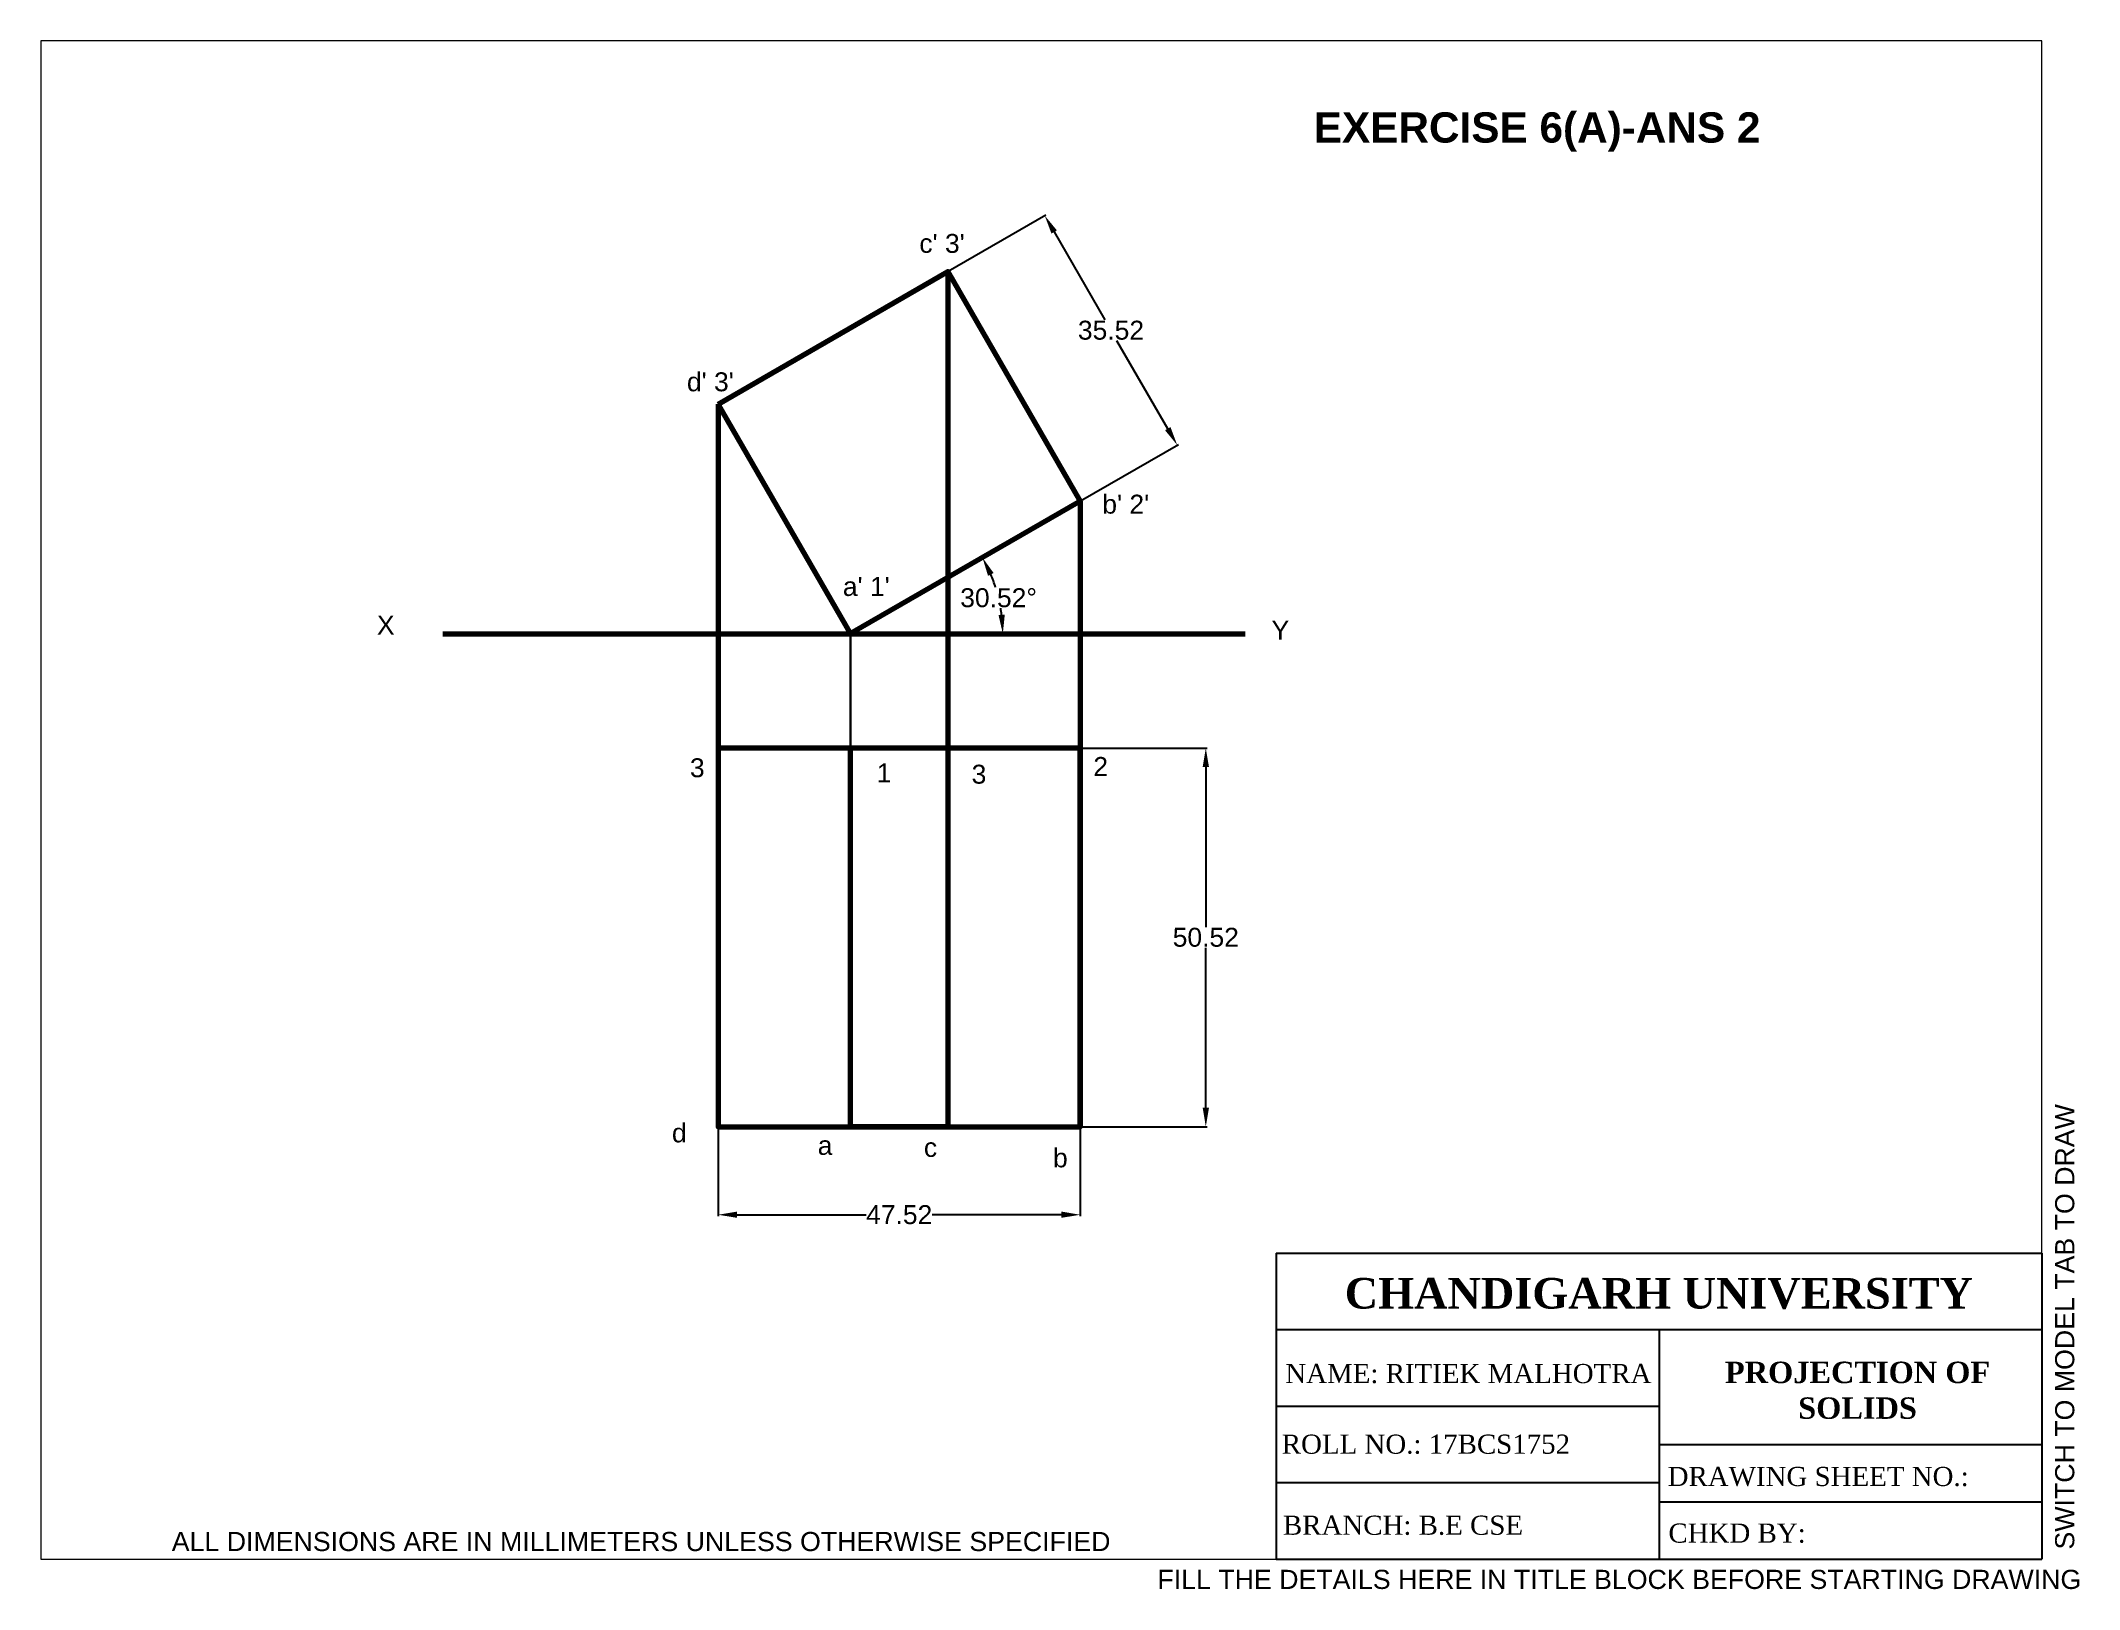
# Paper-space layout 'Layout1' of a CAD drawing. Header units: millimetres. Extents: x 0 to 266, y -4 to 198.
# The model-space entities are those that its viewports show. They can reach past a viewport. Long polylines and large blocks are cut down to what shows.
import ezdxf

# ---------------------------------------------------------------- set-up
doc = ezdxf.new("R2010")
doc.units = ezdxf.units.MM
doc.linetypes.add('ACAD_ISO08W100', pattern=[36, 24, -3, 6, -3])
doc.layers.add('Comments', color=10, linetype='Continuous', lineweight=13, plot=False)
doc.layers.add('thick continuous', color=7, linetype='Continuous', lineweight=30)
doc.styles.get("Standard").update_dxf_attribs({"font": 'arial.ttf'})
doc.dimstyles.get("Standard").update_dxf_attribs({"dimtxt": 2.5, "dimasz": 2.5, "dimexe": 0.18, "dimexo": 0.0625, "dimgap": 0.09, "dimtad": 0, "dimtih": 1, "dimtoh": 1, "dimdec": 1, "dimzin": 0, "dimdsep": 46, "dimtxsty": 'Standard', "dimcen": 0.09, "dimadec": 0, "dimazin": 0, "dimtfac": 1, "dimtdec": 1, "dimtofl": 0, "dimtmove": 0, "dimatfit": 3, "dimfxl": 1, "dimtolj": 1, "dimtzin": 0, "dimarcsym": 0})

# ---------------------------------------------------------------- blocks, each defined once
blk = doc.blocks.new('*D13')
at = {"layer": 'Defpoints', "color": 0}
for p in [(-2.19, 200.14), (28.12, 177.22), (15.31, 169.83)]:
    blk.add_point(p, dxfattribs=at)
at = {"layer": 'thick continuous', "color": 0, "lineweight": -2}
for p, q in [((-2.14, 200.17), (10.77, 207.62)), ((11.87, 205.37), (18.58, 193.75)), ((26.87, 179.39), (20.16, 191.01)), ((15.36, 169.86), (28.27, 177.31))]:
    blk.add_line(p, q, dxfattribs=at)
at = {"layer": 'thick continuous', "color": 0}
for points in [[(12.23, 205.58), (11.51, 205.16), (10.62, 207.53)], [(26.51, 179.18), (27.23, 179.6), (28.12, 177.22)]]:
    blk.add_solid(points, dxfattribs=at)
at = {"layer": 'thick continuous', "color": 0, "lineweight": 0, "insert": (19.37, 192.38), "char_height": 2.5, "attachment_point": 5}
blk.add_mtext('\\A1;35.52', dxfattribs=at)
blk = doc.blocks.new('*D14')
at = {"layer": 'Defpoints', "color": 0}
for p in [(15.31, 169.83), (3.88, 159.19), (-68.85, 152.31), (-15, 152.33), (37.1, 152.31)]:
    blk.add_point(p, dxfattribs=at)
at = {"layer": 'thick continuous', "color": 0, "lineweight": -2}
for start, end in [(17.7066, 22.8798), (7.1202, 9.5955)]:
    blk.add_arc((-15.04, 152.31), 20.13, start, end, dxfattribs=at)
at = {"layer": 'thick continuous', "color": 0}
for points in [[(3.88, 160.32), (3.14, 159.95), (2.4, 162.37)], [(4.52, 154.78), (5.35, 154.83), (5.09, 152.31)]]:
    blk.add_solid(points, dxfattribs=at)
at = {"layer": 'thick continuous', "color": 0, "lineweight": 0, "insert": (4.53, 157.05), "char_height": 2.5, "attachment_point": 5}
blk.add_mtext('30.52°', dxfattribs=at)
blk = doc.blocks.new('*D15')
at = {"layer": 'Defpoints', "color": 0}
for p in [(15.31, 137.21), (15.31, 87.21), (31.89, 87.21)]:
    blk.add_point(p, dxfattribs=at)
at = {"layer": 'thick continuous', "color": 0, "lineweight": -2}
for p, q in [((15.37, 137.21), (32.07, 137.21)), ((31.89, 134.71), (31.89, 113.58)), ((31.89, 89.71), (31.89, 110.85)), ((15.37, 87.21), (32.07, 87.21))]:
    blk.add_line(p, q, dxfattribs=at)
at = {"layer": 'thick continuous', "color": 0}
for points in [[(32.31, 134.71), (31.48, 134.71), (31.89, 137.21)], [(31.48, 89.71), (32.31, 89.71), (31.89, 87.21)]]:
    blk.add_solid(points, dxfattribs=at)
at = {"layer": 'thick continuous', "color": 0, "lineweight": 0, "insert": (31.89, 112.21), "char_height": 2.5, "attachment_point": 5}
blk.add_mtext('\\A1;50.52', dxfattribs=at)
blk = doc.blocks.new('*D16')
at = {"layer": 'Defpoints', "color": 0}
for p in [(-32.49, 87.21), (15.31, 87.21), (15.31, 75.58)]:
    blk.add_point(p, dxfattribs=at)
at = {"layer": 'thick continuous', "color": 0, "lineweight": -2}
for p, q in [((-32.49, 87.15), (-32.49, 75.4)), ((15.31, 87.15), (15.31, 75.4)), ((-29.99, 75.58), (-12.94, 75.58)), ((12.81, 75.58), (-4.24, 75.58))]:
    blk.add_line(p, q, dxfattribs=at)
at = {"layer": 'thick continuous', "color": 0}
for points in [[(-29.99, 76), (-29.99, 75.17), (-32.49, 75.58)], [(12.81, 75.17), (12.81, 76), (15.31, 75.58)]]:
    blk.add_solid(points, dxfattribs=at)
at = {"layer": 'thick continuous', "color": 0, "lineweight": 0, "insert": (-8.59, 75.58), "char_height": 2.5, "attachment_point": 5}
blk.add_mtext('\\A1;47.52', dxfattribs=at)

msp = doc.modelspace()

# ---------------------------------------------------------------- linework, layer by layer
at = {"layer": 'thick continuous', "lineweight": 100}
for p, q in [((-2.19, 200.14), (-2.19, 87.21)), ((-32.5, 182.64), (-32.5, 88.47)), ((15.31, 169.83), (15.31, 87.21)), ((-68.85, 152.31), (37.1, 152.31))]:
    msp.add_line(p, q, dxfattribs=at)
at = {"layer": 'thick continuous'}
for p, q in [((-15, 152.33), (-15, 87.21)), ((15.34, 137.21), (-32.49, 137.21))]:
    msp.add_line(p, q, dxfattribs=at)
at = {"layer": 'thick continuous', "lineweight": 100}
msp.add_lwpolyline([(-32.5, 182.64), (-2.19, 200.14), (15.31, 169.83), (-15, 152.33)], close=True, dxfattribs=at)
msp.add_lwpolyline([(-32.49, 137.21), (-32.49, 87.21), (15.31, 87.21), (15.31, 137.21), (-2.19, 137.21), (-2.19, 87.21), (-15, 87.21), (-15, 137.21), (-32.49, 137.21), (-32.49, 87.21), (-15, 87.21), (-2.19, 87.21), (15.31, 87.21), (15.31, 87.21), (15.31, 137.21), (-32.49, 137.21), (-32.49, 87.21)], dxfattribs=at)

# ---------------------------------------------------------------- texts
at = {"layer": 'thick continuous', "attachment_point": 1}
for s, width, insert, char_height in [('{\\fArial|b1|i0|c0|p34;EXERCISE 6(A)-ANS 2}', 59.4277, (46.14, 221.17), 4), ('X', 19.2458, (-77.55, 154.7), 2.5), ('Y', 19.2458, (40.57, 154.03), 2.5), ('3', 5.6501, (-36.22, 135.86), 2.5), ('1', 5.6501, (-11.56, 135.18), 2.5), ('3', 5.6501, (0.97, 135.01), 2.5), ('2', 5.6501, (17.04, 136.03), 2.5), ('d', 5.6501, (-38.6, 87.64), 2.5), ('a', 5.6501, (-19.35, 85.99), 2.5), ('c', 5.6501, (-5.33, 85.72), 2.5), ('b', 5.6501, (11.72, 84.34), 2.5)]:
    msp.add_mtext_dynamic_manual_height_columns(s, width=width, gutter_width=12.5, heights=[0], dxfattribs=dict(at, insert=insert, char_height=char_height))
at = {"layer": 'thick continuous', "char_height": 2.5, "width": 8.2179, "attachment_point": 1}
for s, insert in [("c' 3'", (-5.93, 205.11)), ("d' 3'", (-36.62, 186.83)), ("b' 2'", (18.23, 170.67)), ("a' 1'", (-16.03, 159.8))]:
    msp.add_mtext(s, dxfattribs=dict(at, insert=insert))

# ---------------------------------------------------------------- dimensions: what is measured, and where the dimension line sits
at = {"layer": 'thick continuous', "lineweight": 0}
dim = msp.add_aligned_dim(p1=(-2.19, 200.14), p2=(15.31, 169.83), distance=14.79, text='35.52', dimstyle='Standard', dxfattribs=at)
dim.commit()
dim.dimension.update_dxf_attribs({"geometry": '*D13', "text_midpoint": (19.37, 192.38)})
dim = msp.add_angular_dim_2l(base=(3.88, 159.19), line1=((-68.85, 152.31), (37.1, 152.31)), line2=((15.31, 169.83), (-15, 152.33)), text='30.52°', dimstyle='Standard', dxfattribs=at)
dim.commit()
dim.dimension.update_dxf_attribs({"geometry": '*D14', "text_midpoint": (4.53, 157.05), "dimtype": 162})
dim = msp.add_linear_dim(base=(31.89, 87.21), p1=(15.31, 137.21), p2=(15.31, 87.21), angle=90, text='50.52', dimstyle='Standard', dxfattribs=at)
dim.commit()
dim.dimension.update_dxf_attribs({"geometry": '*D15', "text_midpoint": (31.89, 112.21)})
dim = msp.add_linear_dim(base=(15.31, 75.58), p1=(-32.49, 87.21), p2=(15.31, 87.21), text='47.52', dimstyle='Standard', dxfattribs=at)
dim.commit()
dim.dimension.update_dxf_attribs({"geometry": '*D16', "text_midpoint": (-8.59, 75.58)})

psp = doc.layouts.get("Layout1")

# ---------------------------------------------------------------- linework, layer by layer
for p, q in [((161.41, 40), (261.41, 40)), ((161.41, 40), (161.41, 0)), ((261.41, 40), (261.41, 0)), ((161.41, 30), (261.41, 30)), ((161.41, 30), (194.27, 30)), ((211.41, 30), (211.41, 0)), ((161.41, 20), (211.41, 20)), ((211.41, 15), (261.41, 15)), ((161.41, 10), (211.41, 10)), ((211.41, 7.5), (261.41, 7.5)), ((161.41, 0), (261.41, 0))]:
    psp.add_line(p, q)

# ---------------------------------------------------------------- texts
at = {"attachment_point": 1}
for s, width, gutter_width, insert, char_height in [('\\pxqc;{\\fTimes New Roman|b1|i0|c0|p18;CHANDIGARH UNIVERSITY}', 80.8177, 40, (170.98, 36.75), 4), ('{\\pxqc;\\fTimes New Roman|b1|i0|c0|p18;PROJECTION OF SOLIDS}', 46.4985, 46.5, (214.1, 25.81), 2.8)]:
    psp.add_mtext_dynamic_manual_height_columns(s, width=width, gutter_width=gutter_width, heights=[0], dxfattribs=dict(at, insert=insert, char_height=char_height))
at = {"linetype": 'ACAD_ISO08W100', "lineweight": 100, "insert": (162.59, 25.51), "char_height": 2.5, "attachment_point": 1}
psp.add_mtext_dynamic_manual_height_columns('{\\fTimes New Roman|b0|i0|c0|p18;NAME: RITIEK MALHOTRA}', width=51.5357, gutter_width=51.54, heights=[2.61], dxfattribs=at).dxf.set("width", 45.3199)
at = {"linetype": 'ACAD_ISO08W100', "lineweight": 100, "char_height": 2.5, "attachment_point": 1}
for s, width, gutter_width, heights, insert in [('{\\fTimes New Roman|b0|i0|c0|p18;ROLL NO.: 17BCS1752}', 45.3199, 45.32, [0], (162.13, 16.28)), ('{\\fTimes New Roman|b0|i0|c0|p18;DRAWING SHEET NO.:}', 45.3199, 25, [0], (212.54, 12.06)), ('{\\fTimes New Roman|b0|i0|c0|p18;BRANCH: B.E CSE}', 45.3199, 45.32, [2.56], (162.28, 5.69)), ('{\\fTimes New Roman|b0|i0|c0|p18;CHKD BY: }', 47.9779, 25, [0], (212.64, 4.66))]:
    psp.add_mtext_dynamic_manual_height_columns(s, width=width, gutter_width=gutter_width, heights=heights, dxfattribs=dict(at, insert=insert))
at = {"layer": 'Comments'}
psp.add_text('SWITCH TO MODEL TAB TO DRAW', height=2.5, rotation=90, dxfattribs=at).set_placement((265.66, 1.26))
psp.add_text('FILL THE DETAILS HERE IN TITLE BLOCK BEFORE STARTING DRAWING', height=2.5, dxfattribs=at).set_placement((145.88, -3.89))
at = {"layer": 'thick continuous'}
psp.add_text('ALL DIMENSIONS ARE IN MILLIMETERS UNLESS OTHERWISE SPECIFIED', height=2.5, dxfattribs=at).set_placement((17.11, 1.06))

# ---------------------------------------------------------------- viewports
psp.add_viewport(center=(130.71, 99.21), size=(261.41, 198.4125), view_center_point=(10.17, 130.36), view_height=200.5277, dxfattribs=at)

doc.saveas('drawing.dxf')
